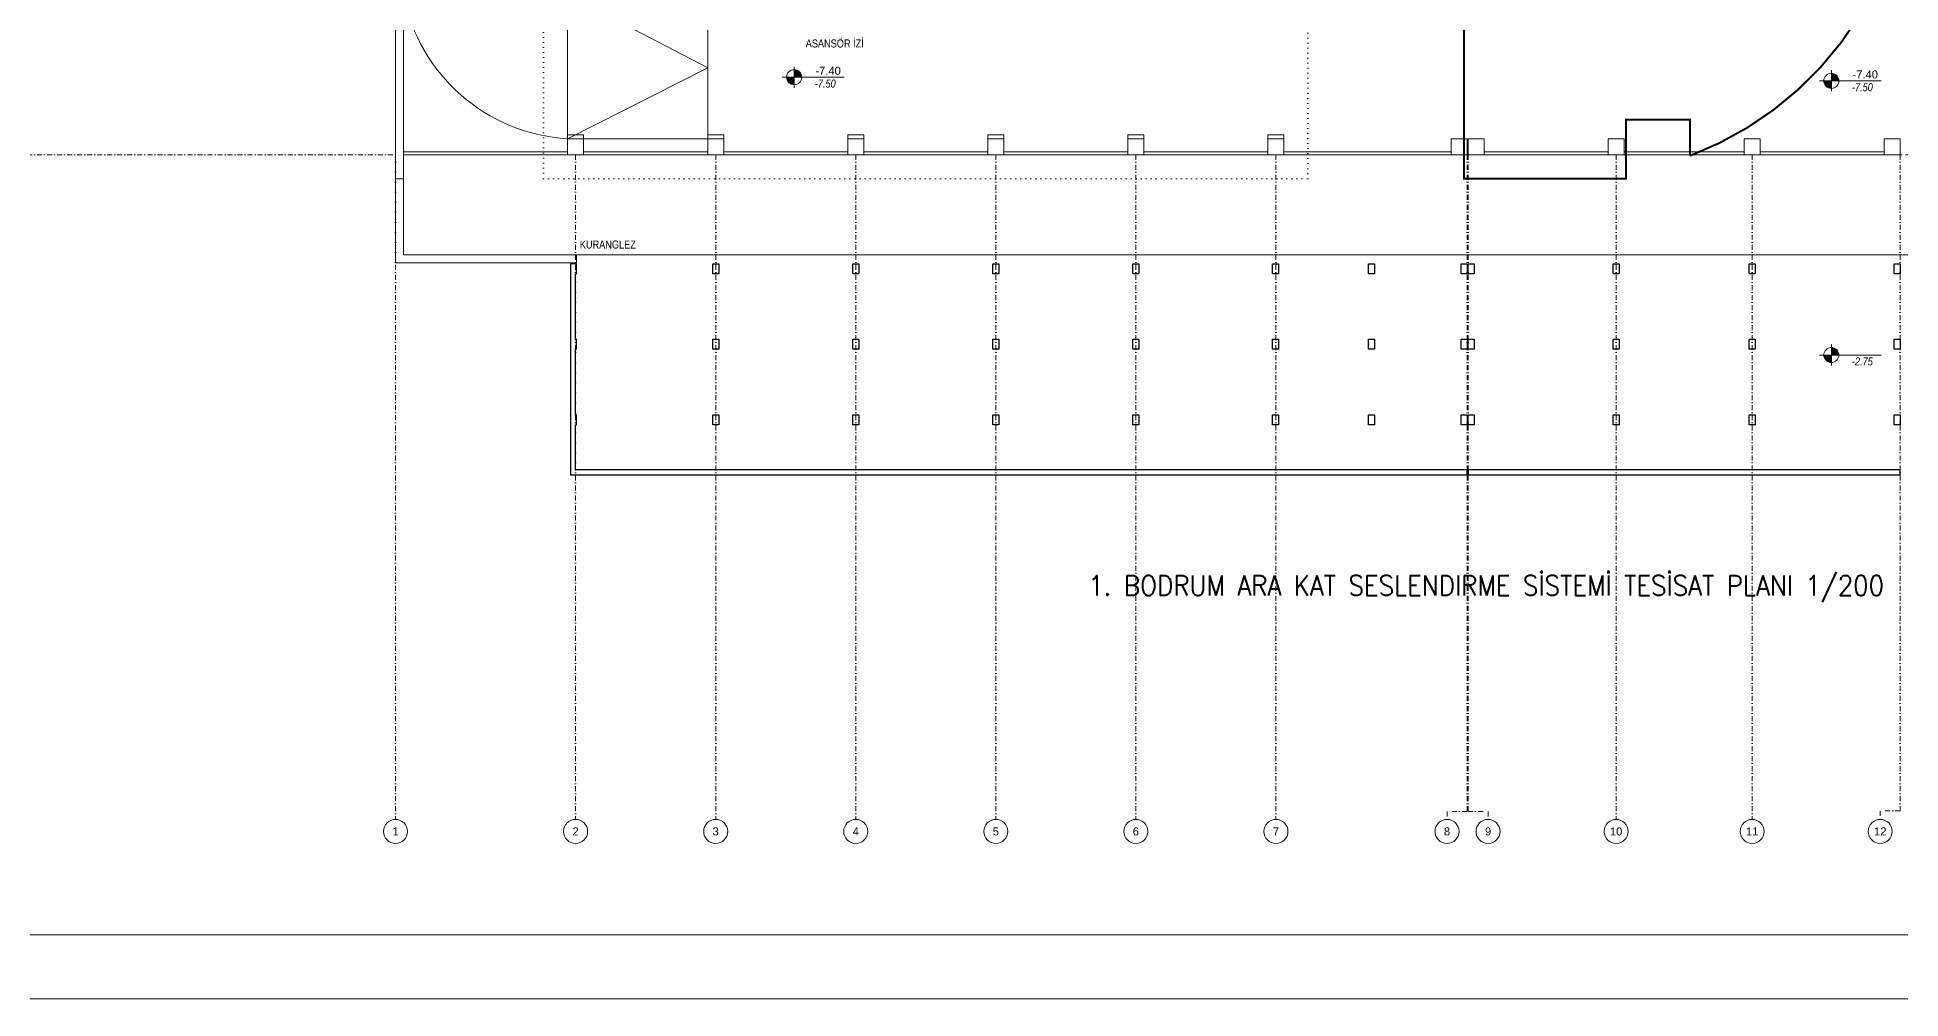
# Model space of a CAD drawing. Header units: metres. Extents: x -13545 to 152404, y -11890 to 28436.
# Drawn here: x 82352 to 91665, y -4219 to 587 of the extents above; entities that cross this region are included whole.
import ezdxf
from ezdxf.enums import TextEntityAlignment as Align

# ---------------------------------------------------------------- set-up
doc = ezdxf.new("R2010")
doc.units = ezdxf.units.M
doc.header["$LTSCALE"] = 100
doc.header["$MEASUREMENT"] = 0
for name, pattern in [('DASHDOT2', [0.5, 0.25, -0.125, 0, -0.125]), ('DOT2', [0.125, 0, -0.125]), ('HIDDEN2', [4.7625, 3.175, -1.5875])]:
    doc.linetypes.add(name, pattern=pattern)
doc.layers.get('0').update_dxf_attribs({"color": 9, "lineweight": 9})
for name, color, linetype, lineweight in [('00', 9, 'Continuous', 9), ('01', 9, 'Continuous', 9), ('06D', 9, 'Continuous', 9), ('20', 9, 'DOT2', 9), ('21', 9, 'Continuous', 9), ('24', 9, 'DASHDOT2', 9), ('40A', 9, 'Continuous', 9), ('E-YAZI', 7, 'Continuous', 30)]:
    doc.layers.add(name, color=color, linetype=linetype, lineweight=lineweight)
doc.styles.add('Arial', font='arial.ttf', dxfattribs={"height": 2.5})
doc.styles.add('E-YAZI', font='txttw.shx')
doc.styles.add('MuuM_TEXT-ITALIC', font='ARIALNI.TTF')
doc.styles.add('MuuM_TEXT-STANDART', font='ARIALN.TTF')

# ---------------------------------------------------------------- blocks, each defined once
blk = doc.blocks.new('0_aks')
at = {"linetype": 'Continuous'}
blk.add_circle((0, 0), 3, dxfattribs=at)
at = {"style": 'Arial'}
blk.add_attdef('AKS', text='', height=2, dxfattribs=at).set_placement((0, 0), align=Align.MIDDLE_CENTER)
blk = doc.blocks.new('p-akslar_yeni')
at = {"layer": '24'}
for points in [[(-2190, -8575), (6415, -8575)], [(6415, -8575), (6415, -11897.2)], [(7315, -8575), (7315, -11897.2)], [(8015, -8575), (8015, -11897.2)], [(8715, -8575), (8715, -11897.2)], [(9415, -8575), (9415, -11897.2)], [(10115, -8575), (10115, -11897.2)], [(10815, -8575), (10815, -11897.2)], [(11770, -8575), (11770, -11857.2)], [(11775, -8575), (11775, -11857.2)], [(12515, -8575), (12515, -11897.2)], [(13195, -8575), (13195, -11897.2)], [(13935, -8575), (13935, -11854.6), (13835, -11854.6), (13835, -11897.2)], [(11770, -11857.2), (11670, -11857.2), (11670, -11897.2)], [(11775, -11857.2), (11875, -11857.2), (11875, -11897.2)]]:
    blk.add_lwpolyline(points, dxfattribs=at)
at = {"layer": '21', "xscale": 20, "yscale": 20, "zscale": 20}
for p, values in [((6415, -11957.2), {'AKS': '1'}), ((7315, -11957.2), {'AKS': '2'}), ((8015, -11957.2), {'AKS': '3'}), ((8715, -11957.2), {'AKS': '4'}), ((9415, -11957.2), {'AKS': '5'}), ((10115, -11957.2), {'AKS': '6'}), ((10815, -11957.2), {'AKS': '7'}), ((11670, -11957.2), {'AKS': '8'}), ((11875, -11957.2), {'AKS': '9'}), ((12515, -11957.2), {'AKS': '10'}), ((13195, -11957.2), {'AKS': '11'}), ((13835, -11957.2), {'AKS': '12'})]:
    blk.add_blockref('0_aks', p, dxfattribs=at).add_auto_attribs(values)
blk = doc.blocks.new('p-kolon_80x80')
blk.add_lwpolyline([(-40, -40), (40, -40), (40, 40), (-40, 40)], close=True)
blk = doc.blocks.new('1.Bod.Ara.Sitatik Elk')
at = {"lineweight": -3}
for points in [[(875, -9175), (875, -10230), (5355, -10230), (5355, -10205), (900, -10205), (900, -9980), (905, -9980), (905, -9930), (900, -9930), (900, -9602.5), (905, -9602.5), (905, -9552.5), (900, -9552.5), (900, -9225), (905, -9225), (905, -9175)], [(1585, -9175), (1615, -9175), (1615, -9225), (1585, -9225)], [(2285, -9175), (2315, -9175), (2315, -9225), (2285, -9225)], [(2985, -9175), (3015, -9175), (3015, -9225), (2985, -9225)], [(3685, -9175), (3715, -9175), (3715, -9225), (3685, -9225)], [(4382.5, -9175), (4412.5, -9175), (4412.5, -9225), (4382.5, -9225)], [(4862.5, -9175), (4892.5, -9175), (4892.5, -9225), (4862.5, -9225)], [(5325, -9175), (5355, -9175), (5355, -9225), (5325, -9225)], [(5360, -9175), (5390, -9175), (5390, -9225), (5360, -9225)], [(6085, -9175), (6115, -9175), (6115, -9225), (6085, -9225)], [(6765, -9175), (6795, -9175), (6795, -9225), (6765, -9225)], [(7489.9, -9175), (7519.9, -9175), (7519.9, -9225), (7489.9, -9225)], [(1585, -9552.5), (1615, -9552.5), (1615, -9602.5), (1585, -9602.5)], [(2285, -9552.5), (2315, -9552.5), (2315, -9602.5), (2285, -9602.5)], [(2985, -9552.5), (3015, -9552.5), (3015, -9602.5), (2985, -9602.5)], [(3685, -9552.5), (3715, -9552.5), (3715, -9602.5), (3685, -9602.5)], [(4382.5, -9552.5), (4412.5, -9552.5), (4412.5, -9602.5), (4382.5, -9602.5)], [(4862.5, -9552.5), (4892.5, -9552.5), (4892.5, -9602.5), (4862.5, -9602.5)], [(5325, -9552.5), (5355, -9552.5), (5355, -9602.5), (5325, -9602.5)], [(5360, -9552.5), (5390, -9552.5), (5390, -9602.5), (5360, -9602.5)], [(6085, -9552.5), (6115, -9552.5), (6115, -9602.5), (6085, -9602.5)], [(6765, -9552.5), (6795, -9552.5), (6795, -9602.5), (6765, -9602.5)], [(7489.9, -9552.5), (7519.9, -9552.5), (7519.9, -9602.5), (7489.9, -9602.5)], [(1585, -9930), (1615, -9930), (1615, -9980), (1585, -9980)], [(2285, -9930), (2315, -9930), (2315, -9980), (2285, -9980)], [(2985, -9930), (3015, -9930), (3015, -9980), (2985, -9980)], [(3685, -9930), (3715, -9930), (3715, -9980), (3685, -9980)], [(4382.5, -9930), (4412.5, -9930), (4412.5, -9980), (4382.5, -9980)], [(4862.5, -9930), (4892.5, -9930), (4892.5, -9980), (4862.5, -9980)], [(5325, -9930), (5355, -9930), (5355, -9980), (5325, -9980)], [(5360, -9930), (5390, -9930), (5390, -9980), (5360, -9980)], [(6085, -9930), (6115, -9930), (6115, -9980), (6085, -9980)], [(6765, -9930), (6795, -9930), (6795, -9980), (6765, -9980)], [(7489.9, -9930), (7519.9, -9930), (7519.9, -9980), (7489.9, -9980)], [(5360, -10230), (7520.1, -10230), (7520.1, -10205), (5360, -10205)]]:
    blk.add_lwpolyline(points, close=True, dxfattribs=at)
at = {"layer": '01'}
blk.add_lwpolyline([(40, -8750), (0, -8750), (0, -2950), (40, -2950), (40, -8710), (40, -8710)], close=True, dxfattribs=at)
for p in [(900, -8590), (1600, -8590), (2300, -8590), (3000, -8590), (3700, -8590), (4400, -8590), (5315, -8590), (5400, -8590), (6100, -8590), (6780, -8590), (7480, -8590)]:
    blk.add_blockref('p-kolon_80x80', p, dxfattribs=at)
blk = doc.blocks.new('0_elevationtarget-p-bk')
h = blk.add_hatch(color=250)
h.paths.add_polyline_path([(1.88, 0, 0.414214), (0, 1.88), (0, 0)])
h.paths.add_polyline_path([(0, 0), (-1.88, 0, 0.414214), (0, -1.88)])
blk.add_line((0, -2.62), (0, 2.62))
blk.add_lwpolyline([(12.45, 0), (-3, 0)])
blk.add_circle((0, 0), 1.88)
at = {"style": 'Arial'}
blk.add_attdef('BITMISKOT', text='', height=2, dxfattribs=at).set_placement((4.5, 0), align=Align.BOTTOM_LEFT)
at = {"style": 'MuuM_TEXT-ITALIC'}
blk.add_attdef('FINISHINGFLOORLEVEL', text='', height=2, dxfattribs=at).set_placement((4.5, -0.59), align=Align.TOP_LEFT)
blk = doc.blocks.new('1.Bod.Ara.Mimari Elk')
at = {"layer": '00'}
for points in [[(40, -8630), (860, -8630), (860, -8615), (40, -8615)], [(940, -8630), (1560, -8630), (1560, -8615), (940, -8615)], [(1640, -8630), (2260, -8630), (2260, -8615), (1640, -8615)], [(2340, -8630), (2960, -8630), (2960, -8615), (2340, -8615)], [(3040, -8630), (3660, -8630), (3660, -8615), (3040, -8615)], [(3740, -8630), (4360, -8630), (4360, -8615), (3740, -8615)], [(4440, -8630), (5275, -8630), (5275, -8615), (4440, -8615)], [(5440, -8630), (6060, -8630), (6060, -8615), (5440, -8615)], [(6140, -8630), (6740, -8630), (6740, -8615), (6140, -8615)], [(6820, -8630), (7440, -8630), (7440, -8615), (6820, -8615)]]:
    blk.add_lwpolyline(points, close=True, dxfattribs=at)
at = {"layer": '01'}
for points in [[(860, -8630), (940, -8630), (940, -8530), (860, -8530)], [(1560, -8630), (1640, -8630), (1640, -8530), (1560, -8530)], [(2260, -8630), (2340, -8630), (2340, -8530), (2260, -8530)], [(2960, -8630), (3040, -8630), (3040, -8530), (2960, -8530)], [(3660, -8630), (3740, -8630), (3740, -8530), (3660, -8530)], [(4360, -8630), (4440, -8630), (4440, -8530), (4360, -8530)], [(905, -9130), (905, -9170), (0, -9170), (0, -8750), (40, -8750), (40, -9130)]]:
    blk.add_lwpolyline(points, close=True, dxfattribs=at)
at = {"layer": '06D'}
blk.add_lwpolyline([(940, -8550), (1560, -8550), (1560, -7830), (860, -7830), (1560, -8195), (860, -8550, -0.3441949), (40, -7830), (860, -7830)], format="xyb", dxfattribs=at)
for points in [[(860, -7830), (860, -8550)], [(1560, -8630), (40, -8630)], [(905, -9130), (11262.5, -9130)]]:
    blk.add_lwpolyline(points, dxfattribs=at)
at = {"layer": '20', "ltscale": 2}
for p, q in [((740, -6990), (740, -8750)), ((4560, -8750), (4560, -6990)), ((740, -8750), (4560, -8750))]:
    blk.add_line(p, q, dxfattribs=at)
at = {"layer": '20', "ltscale": 2, "const_width": 10}
blk.add_lwpolyline([(5340, -8750), (5340, -5330), (7540, -5330), (7540, -6950), (7540, -7350.38, -0.2628505), (6470, -8635), (6470, -8455), (6150, -8455), (6150, -8750)], format="xyb", close=True, dxfattribs=at)
at = {"layer": '20', "linetype": 'HIDDEN2', "ltscale": 0.1}
blk.add_lwpolyline([(1640, -8630), (11940, -8630)], dxfattribs=at)
at = {"layer": '21', "xscale": 20, "yscale": 20, "zscale": 20}
for p in [(1992.58, -8242.62), (7175.81, -8260.67)]:
    blk.add_blockref('0_elevationtarget-p-bk', p, dxfattribs=at).add_auto_attribs({'BITMISKOT': ' -7.40', 'FINISHINGFLOORLEVEL': ' -7.50'})
at = {"layer": '21'}
ref = blk.add_blockref('0_elevationtarget-p-bk', (7175.81, -9631.09), dxfattribs=dict(at, xscale=20, yscale=20, zscale=20))
ref.add_attrib('FINISHINGFLOORLEVEL', ' -2.75', dxfattribs={"layer": '0', "height": 40, "style": 'MuuM_TEXT-ITALIC'}).set_placement((7265.81, -9642.93), align=Align.TOP_LEFT)
at = {"layer": '21', "style": 'MuuM_TEXT-STANDART'}
blk.add_text('ASANSÖR İZİ', height=40, dxfattribs=at).set_placement((2340.26, -8105.96), align=Align.BOTTOM_RIGHT)
blk.add_text('KURANGLEZ', height=40, dxfattribs=at).set_placement((921.13, -9098.88))

msp = doc.modelspace()

# ---------------------------------------------------------------- linework, layer by layer
at = {"layer": '40A'}
for points in [[(102159.3, -4218.6), (74159.3, -4218.6), (74159.3, 12601.4), (102159.3, 12601.4)], [(74479.3, 12281.4), (99999.5, 12281.4), (99999.5, -3898.6), (74479.3, -3898.6)]]:
    msp.add_lwpolyline(points, close=True, dxfattribs=at)

# ---------------------------------------------------------------- block references
for name in ['1.Bod.Ara.Mimari Elk', '1.Bod.Ara.Sitatik Elk']:
    msp.add_blockref(name, (84142.2, 8630))
at = {"layer": '24'}
msp.add_blockref('p-akslar_yeni', (77727.2, 8575), dxfattribs=at)

# ---------------------------------------------------------------- texts
at = {"layer": 'E-YAZI', "color": 4, "style": 'E-YAZI', "width": 0.9}
msp.add_text('1. BODRUM ARA KAT SESLENDIRME SİSTEMİ TESİSAT PLANI 1/200', height=100, dxfattribs=at).set_placement((87604.7, -2203.4))

doc.saveas('drawing.dxf')
